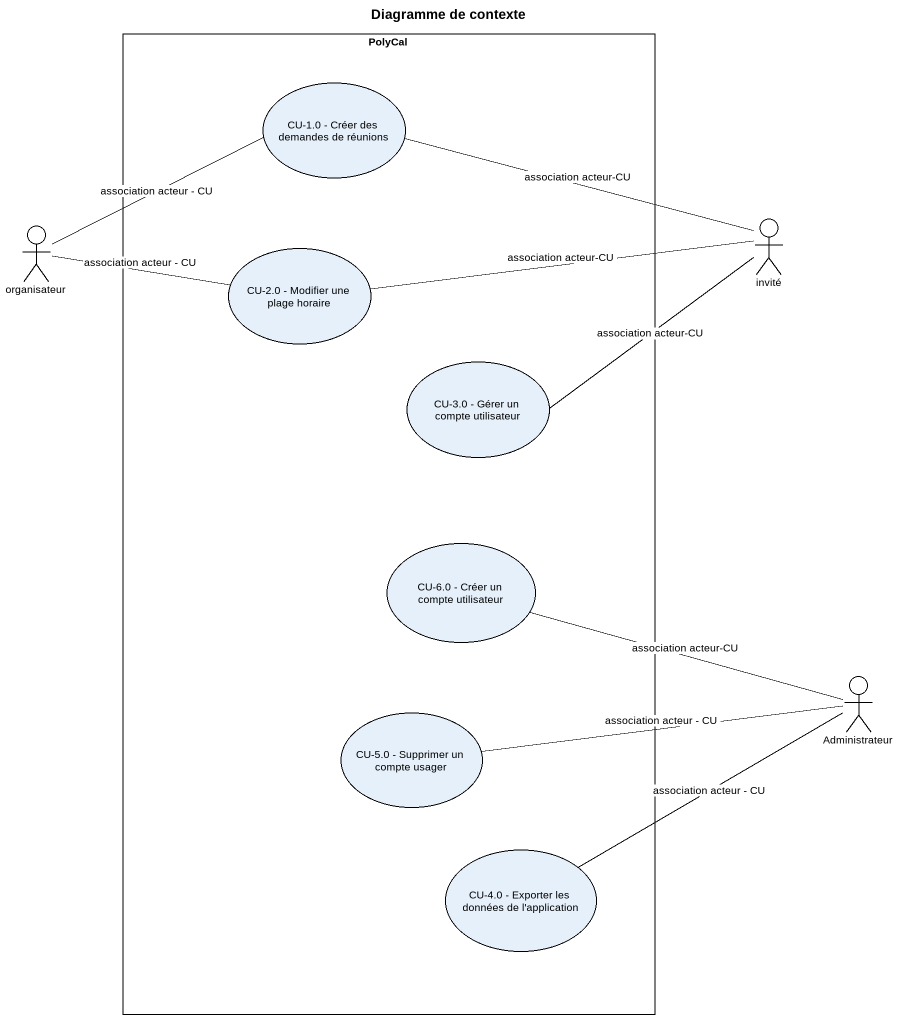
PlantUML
@startuml
title Diagramme de contexte
rectangle PolyCal {
  usecase "CU-1.0 - Créer des demandes de réunions" as CU_1_0_Créer_des_demandes
  usecase "CU-2.0 - Modifier une plage horaire" as CU_2_0_Modifier_une_plage
  usecase "CU-3.0 - Gérer un compte utilisateur" as CU_3_0_Gérer_un_compte
  usecase "CU-6.0 - Créer un compte utilisateur" as CU_6_0_Créer_un_compte
  usecase "CU-5.0 - Supprimer un compte usager" as CU_5_0_Supprimer_un_compte
  usecase "CU-4.0 - Exporter les données de l'application" as CU_4_0_Exporter_les_données
}
actor organisateur
actor invité
actor Administrateur
organisateur -right- CU_1_0_Créer_des_demandes : association acteur - CU
organisateur -right- CU_2_0_Modifier_une_plage : association acteur - CU
invité -left- CU_1_0_Créer_des_demandes : association acteur-CU
invité -left- CU_2_0_Modifier_une_plage : association acteur-CU
invité -left- CU_3_0_Gérer_un_compte : association acteur-CU
CU_6_0_Créer_un_compte -right- Administrateur : association acteur-CU
CU_5_0_Supprimer_un_compte -right- Administrateur : association acteur - CU
CU_4_0_Exporter_les_données -right- Administrateur : association acteur - CU
@enduml
